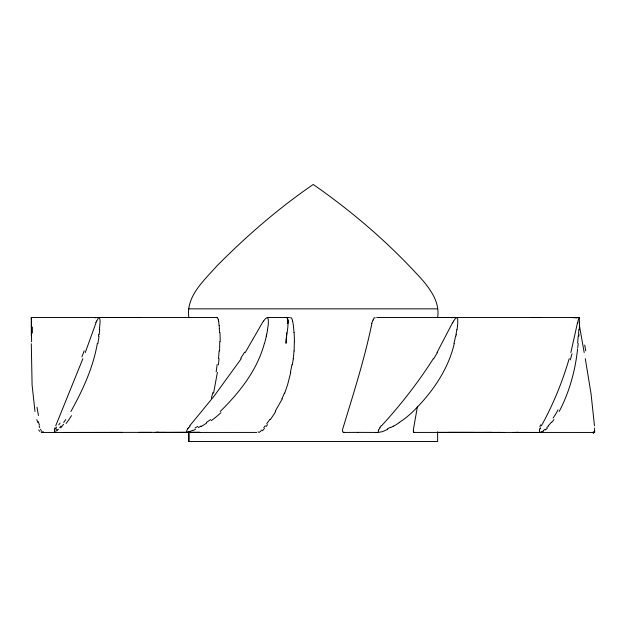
<?xml version="1.0" encoding="UTF-8"?>
<svg xmlns="http://www.w3.org/2000/svg" width="626" height="626" viewBox="0 0 626 626"><rect width="100%" height="100%" fill="white"/><g stroke="black" fill="none" stroke-linecap="round" stroke-linejoin="round"><path stroke-width="0.94" d="M31.331 322.46L31.331 321.592M31.3 320.066L31.316 317.507L37.145 317.499L217.465 317.499L218.419 319.964M437.613 431.776L437.613 441.526L188.849 441.526L188.849 431.768M31.308 335.708L31.331 324.988M43.202 431.557L42.951 432.456L41.958 431.666M286.669 332.805L286.035 343.306C286.019 334.863 289.368 325.99 287.373 317.679M219.593 350.99L219.742 341.679M287.929 320.348L287.788 323.517L287.858 319.276M579.269 329.722L579.457 325.95A49.931 16.44 90 0 0 579.488 323.102L579.207 317.507L570.763 317.507L577.375 317.765M294.118 350.99L294.345 341.679M578.831 336.131L578.972 334.3M188.856 317.797L188.849 317.726C185.656 296.294 204.24 280.378 216.87 265.964C246.527 236.041 278.445 208.301 313.235 184.474C353.314 212.308 390.514 244.469 423.098 280.824C431.713 291.098 439.968 303.532 437.613 317.632M219.061 358.753L218.396 364.833M578.197 343.471L577.759 347.602M99.385 329.722L99.753 325.95A49.931 32.615 -90 0 0 99.988 323.118C100.543 318.704 99.033 314.988 96.74 321.154M457.52 325.95L457.027 329.722M577.634 348.745C575.271 370.529 569.441 392.095 559.167 411.509M98.54 336.131L98.798 334.3M217.394 372.337L213.56 393.261M293.32 358.753L292.311 364.833M267.505 329.722L268.069 325.95A49.931 49.29 -90 0 0 268.366 323.11L268.304 319.221L267.325 317.507L265.627 318.493L263.476 321.154M97.32 343.471C93.172 367.681 82.71 390.178 70.887 411.509M455.908 336.131L456.26 334.3M417.503 406.251L413.45 429.217A13.295 7.848 -90 0 0 413.387 430.5M266.23 336.131L266.629 334.3M290.777 372.337L287.67 384.497L284.705 393.261M577.493 322.781L570.873 352.555M577.884 321.154L579.207 317.507M454.28 343.471C448.177 369.88 432.073 392.721 413.019 411.509A107.132 103.267 51.6 0 1 403.387 419.647L399.161 422.48M54.822 428.716L55.111 427.707M371.852 323.603C364.488 359.457 353.236 394.278 342.657 429.217A13.295 12.911 -89.9 0 0 342.524 430.5A6.722 6.534 -90 0 0 342.532 431.111L343.306 432.433L357.884 432.386M264.368 343.471C257.216 370.169 239.57 392.439 220.188 411.509M569.19 358.667C562.344 381.97 553.173 404.553 541.388 425.797M485.588 432.433L594.645 432.456L594.684 430.633A7.622 0.485 -89.9 0 0 594.669 430.117M55.722 425.797L82.89 358.667M85.261 352.555L96.021 322.781M378.292 430.665L378.495 432.37L382.361 431.666A41.066 39.884 52.8 0 0 384.7 430.657L387.729 429.24M540.074 428.716L540.504 427.707M373.151 319.722L374.215 317.797L375.279 317.883M282.224 398.958L275.276 411.212M437.003 352.555L452.528 322.781M245.22 352.555L262.372 322.781A55.855 55.393 72.6 0 1 263.452 321.138M187.745 428.716L188.395 427.707M453.498 321.154L455.384 318.493L456.87 317.507L457.723 319.221L457.762 323.11A49.931 42.897 90 0 1 457.489 325.943M433.333 358.667C418.121 382.564 400.679 404.928 381.547 425.797M241.276 358.667L213.967 396.274L189.748 425.797M269.955 419.24L266.731 423.786M65.785 419.577L63.719 422.48M380.092 427.707L379.387 428.716A15.134 14.695 -89.1 0 0 378.511 430.117M576.953 317.687L570.763 317.507M265.283 425.727L263.804 427.628M553.971 419.577L551.663 422.48M61.019 426.032L59.713 427.66M58.39 429.24L57.068 430.688M217.065 317.797L217.465 317.499M261.746 430.054C260.862 430.829 259.086 433.458 258.068 431.838M548.446 426.032L546.803 427.66M199.89 432.222L154.645 432.386M56.066 431.666L54.462 432.37L54.376 430.665A7.387 2.958 89.9 0 1 54.478 430.132M545.082 429.24L543.298 430.688M158.347 432.175L156.445 432.276M95.042 317.687L95.809 317.765M210.532 419.577L206.463 422.48M290.268 317.797L291.473 317.883L292.358 319.964A22.919 22.559 89.2 0 1 292.585 320.974M414.271 432.222L413.583 432.261L413.371 431.111M286.379 317.851L287.428 317.593M201.009 426.032L198.301 427.66M541.881 431.666L540.074 432.449L512.655 432.433M393.511 426.032L390.671 427.66M284.846 317.554L287.24 317.507M451.182 317.687L452.23 317.765M195.515 429.24L192.691 430.688M518.195 432.323L516.974 432.347M344.003 432.222L343.306 432.433M190.5 431.666L186.931 432.37L186.736 430.665A7.387 6.612 89.7 0 1 186.971 430.132A15.134 13.576 89.5 0 1 187.792 428.747M284.955 317.515L285.792 317.499M93.117 432.425L122.289 432.402M189.373 432.402L158.558 432.456M413.849 432.433L491.919 432.378M188.849 308.853L437.613 308.853M98.118 317.499L141.006 317.492M286.285 317.492L267.325 317.507M437.425 317.499L449.883 317.492M530.934 317.492L577.829 317.523L574.691 317.507M285.62 317.499L289.415 317.499M376.719 317.499L540.794 317.492M62.913 432.449L92.405 432.433M77.201 432.449L42.951 432.456M78.007 432.433L107.453 432.425M108.376 432.402L151.562 432.378M190.046 432.456L256.738 432.425M139.082 432.378L165.867 432.386M357.649 432.386L377.908 432.441M376.101 432.433L377.228 432.433M448.482 432.386L500.299 432.425M498.038 432.449L504.752 432.449M452.653 317.499L454.523 317.499M286.168 317.507L285.135 317.499M473.358 432.425L438.388 432.378M446.338 317.507L450.258 317.523L446.393 317.499M594.614 432.449L594.41 431.666M539.776 432.456L539.401 430.665A7.387 4.382 -89.8 0 1 539.549 430.132M41.308 430.688L40.502 429.24M39.743 427.66L39.039 426.032M37.724 422.48L36.824 419.577M579.418 325.622L584.191 352.555M585.287 358.667L591.022 393.566L594.473 425.797M34.986 411.509L32.09 384.967L31.3 343.791M219.084 325.567L218.873 323.282A38.311 24.649 89.9 0 0 218.623 320.958M293.993 332.437L293.696 328.673A99.111 97.734 89.7 0 0 293.383 325.567L293.038 323.282A38.311 37.732 89.4 0 0 292.616 320.966M219.311 328.673L219.507 332.437M594.583 428.012L594.614 428.669M31.597 341.757L31.316 317.507M188.849 432.738L188.849 441.526M372.932 320.739A24.68 21.002 -87.5 0 1 373.292 319.792M371.727 323.556A47.733 41.152 -88.5 0 1 372.533 320.981M264.501 428.364A47.584 41.089 -79.3 0 1 262.38 430.829M267.521 424.616A113.016 87.358 -70.7 0 1 266.05 426.58M275.683 411.587A188.669 129.848 -66.9 0 1 270.338 419.639M284.384 393.12A78.493 73.461 -81.6 0 1 281.919 398.793M291.935 364.755A234.539 227.113 -86.3 0 1 290.401 372.251M294.001 350.983A100.035 98.556 -89.4 0 1 293.203 358.737M294.079 332.437A171.015 169.028 90 0 1 294.431 341.679M212.785 392.627A78.493 38.702 -86.6 0 1 211.33 398.222M217.152 364.426A234.539 136.421 -88.9 0 1 216.173 371.867M219.045 350.936A100.035 64.462 -89.9 0 1 218.521 358.635M219.945 332.398A171.015 112.766 90 0 1 220.188 341.671M219.186 325.551A99.111 64.259 89.9 0 1 219.405 328.658M218.341 320.003A22.919 14.688 89.8 0 1 218.505 320.997M413.41 431.103A6.722 3.991 -90 0 1 413.418 430.508M516.974 432.386A11.644 7.974 86.8 0 1 516.646 432.284M594.504 429.608A15.587 1.049 -89.8 0 1 594.551 430.931M593.37 431.596A48.703 4.859 -88.5 0 1 593.432 433.552M585.733 350.857A184.185 18.803 83.5 0 1 584.731 345.051M456.808 329.675A115.262 99.87 89.8 0 1 456.033 334.245M455.603 336.052A143.831 126.069 89.2 0 1 453.975 343.377M399.278 422.628A136.773 130.185 22.1 0 1 393.621 426.196M390.428 427.268A102.406 97.625 22.9 0 1 387.486 428.818M378.292 430.665A7.387 7.176 -89.5 0 1 378.542 430.132M379.825 427.495A51.301 49.266 -83.6 0 1 381.304 425.578M437.292 352.743A184.185 176.031 67.6 0 1 433.599 358.855M452.661 322.891A55.855 46.84 -86 0 1 453.623 321.263M267.592 329.738A115.262 113.494 -89.3 0 1 266.707 334.323M266.355 336.162A143.831 141.077 -88.1 0 1 264.493 343.51M221.001 412.636A107.132 93.47 -70.2 0 1 211.15 420.719M206.682 423.004A136.773 109.855 -61.5 0 1 201.196 426.556M197.839 426.345A102.406 82.507 -62 0 1 195.109 427.934M192.565 430.312A41.066 35.565 -73.3 0 1 190.406 431.314M188.7 427.949A51.301 46.88 85.6 0 1 190.03 426.048M244.625 352.141A184.185 167.072 -74.6 0 1 240.705 358.228M99.737 329.824A115.262 74.017 -89.8 0 1 99.143 334.417M99.041 336.318A143.831 90.074 -89.5 0 1 97.805 343.697M71.536 415.625A107.132 39.939 -79.7 0 1 66.113 423.466M63.555 424.287A136.773 38.131 -72.8 0 1 60.824 427.777M60.041 423.16A102.406 28.788 -73.1 0 1 58.774 424.851M56.989 429.334A41.066 14.601 -81.1 0 1 56.027 430.438M54.572 430.258A15.134 6.111 89.8 0 1 54.908 428.857M55.894 428.904A51.301 22.552 88 0 1 56.457 427.026M84.197 350.834A184.185 79.932 -82.9 0 1 81.889 356.883M95.848 322.617A55.855 38.022 87 0 1 96.568 320.981M31.527 320.215A22.051 0.743 -90 0 1 31.527 321.748M31.363 322.601A42.435 0.603 -90 0 1 31.363 325.277M32.364 333.071A143.612 2.77 -89.7 0 1 32.38 327.093M38.507 415.5A107.132 32.278 -80 0 1 37.044 407.213M39.501 425.164A136.773 51.442 -72.1 0 1 38.249 421.541M39.594 431.275A102.406 38.405 -72.5 0 1 38.726 429.859M41.746 432.597A41.066 13.193 -81.3 0 1 41.026 431.807M578.839 329.511A115.262 39.508 89.9 0 1 578.549 334.041M578.228 335.755A143.831 52.068 89.6 0 1 577.61 343.017M557.985 409.889A107.132 64.744 78 0 1 553.087 418.105M551.443 422.167A136.773 89.596 67.9 0 1 548.266 425.758M547.226 428.387A102.406 67.06 68.4 0 1 545.442 429.882M543.454 431.118A41.066 25.549 79.4 0 1 541.991 432.018M539.463 430.046A15.134 8.928 -89.7 0 1 540.003 428.63M539.839 426.729A51.301 28.6 -87.9 0 1 540.778 424.804M572.023 353.729A184.185 102.625 82.2 0 1 570.286 359.88M577.712 323.306A55.855 16.378 -87.7 0 1 578.088 321.686M105.364 317.499L100.841 317.523L105.379 317.507"/></g></svg>
